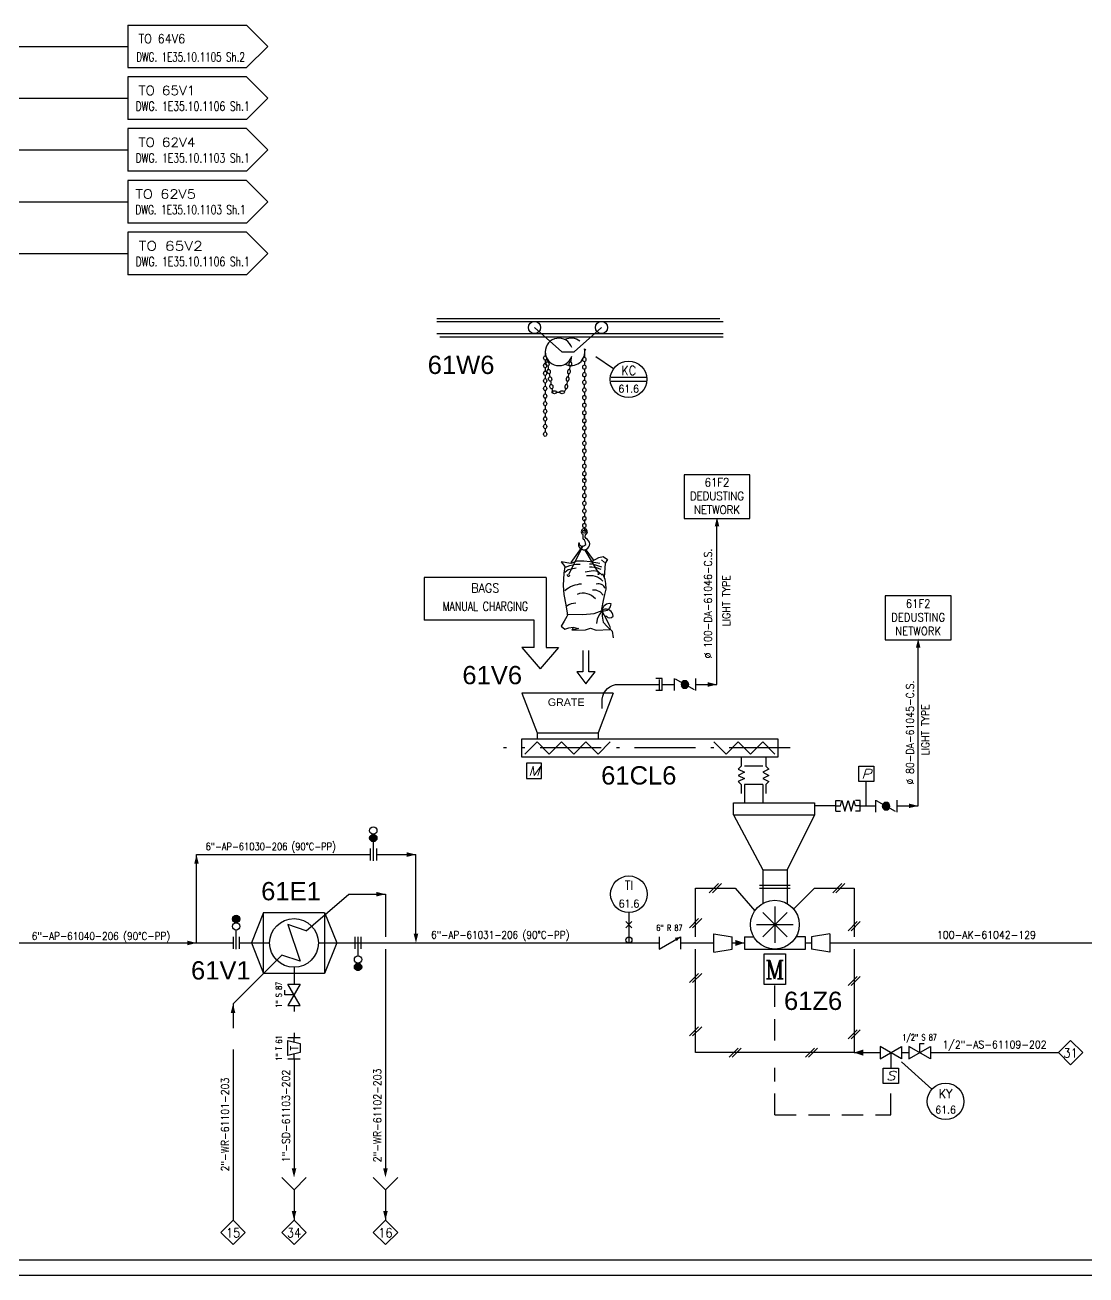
# Model space of a CAD drawing. Header units: millimetres. Extents: x 833 to 974, y 258 to 334.
# Drawn here: x 903.67 to 938.48, y 257.86 to 298.89 of the extents above; entities that cross this region are included whole.
import ezdxf
from ezdxf.enums import TextEntityAlignment as Align

# ---------------------------------------------------------------- set-up
doc = ezdxf.new("R2010")
doc.units = ezdxf.units.MM
doc.linetypes.add('LP1', pattern=[3, 2, -0.5, 0, -0.5])
doc.linetypes.add('TRATT2', pattern=[1.1, 0.7, -0.4])
for name, color, linetype in [('GREEN', 92, 'Continuous'), ('LP1', 7, 'LP1'), ('RED', 1, 'Continuous'), ('S', 7, 'Continuous'), ('TRATT2', 5, 'TRATT2'), ('Y', 92, 'Continuous')]:
    doc.layers.add(name, color=color, linetype=linetype)
doc.styles.add('a25', font='arial.ttf', dxfattribs={"height": 0.25})
doc.styles.add('A6', font='arial.ttf', dxfattribs={"height": 0.6})
doc.styles.add('C6', font='COMPLEX', dxfattribs={"height": 0.6})
doc.styles.add('S', font='ITALIC', dxfattribs={"height": 6})
doc.styles.add('S15', font='SIMPLEX', dxfattribs={"width": 0.9, "height": 0.15})
doc.styles.add('S2', font='SIMPLEX', dxfattribs={"height": 0.2})
doc.styles.add('S25', font='SIMPLEX', dxfattribs={"width": 0.9, "height": 0.25})
doc.styles.add('S25S', font='SIMPLEX.shx', dxfattribs={"width": 0.85, "height": 0.25})
doc.styles.add('S2S', font='SIMPLEX', dxfattribs={"width": 0.7, "height": 0.2})
doc.styles.add('S3', font='SIMPLEX', dxfattribs={"width": 0.9, "height": 0.3})
doc.styles.add('S35S', font='SIMPLEX', dxfattribs={"width": 0.5, "height": 0.35})
doc.styles.add('S3S', font='SIMPLEX', dxfattribs={"width": 0.7, "height": 0.3})
doc.linetypes.add('ZIGZAG', pattern='A,0.0001,-0.2,[131,ltypeshp.shx,S=0.2,R=0,X=-0.2,Y=0],-0.4,[131,ltypeshp.shx,S=0.2,R=180,X=0.2,Y=0],-0.2', length=0.8001)

# ---------------------------------------------------------------- blocks, each defined once
blk = doc.blocks.new('T')
at = {"layer": 'S'}
for p, q in [((0, 0.2), (0, -0.2)), ((0, 0), (0.15, 0)), ((0.2, -0.2), (0.1, 0.2)), ((0.1, 0.2), (0.6, 0.2)), ((0.6, 0.2), (0.5, -0.2)), ((0.55, 0), (0.7, 0)), ((0.7, 0.2), (0.7, -0.2)), ((0.5, -0.2), (0.2, -0.2))]:
    blk.add_line(p, q, dxfattribs=at)
at = {"layer": 'S', "style": 'S25', "width": 0.9}
blk.add_text('T', height=0.25, dxfattribs=at).set_placement((0.348, -0.138), align=Align.CENTER)
at = {"layer": 'S', "style": 'S2', "width": 0.7}
for p in [(0.349, 0.396), (0.349, -0.498)]:
    blk.add_attdef('T', text='', height=0.2, dxfattribs=at).set_placement(p, align=Align.CENTER)
blk = doc.blocks.new('S')
at = {"layer": 'S'}
for p, q in [((0, 0.2), (0, -0.2)), ((0.7, -0.2), (0, 0.2)), ((0, -0.2), (0.7, 0.2)), ((0.35, 0.3), (0.5, 0.3)), ((0.35, 0), (0.35, 0.3)), ((0.7, 0.2), (0.7, -0.2))]:
    blk.add_line(p, q, dxfattribs=at)
at = {"layer": 'S', "style": 'S2', "width": 0.7}
for p in [(0.35, 0.4), (0.35, -0.5)]:
    blk.add_attdef('S', text='', height=0.2, dxfattribs=at).set_placement(p, align=Align.CENTER)
blk = doc.blocks.new('NOMEN', base_point=(35, 22))
for p, q in [((35, 22.8), (34.6, 22.4)), ((35.4, 22.4), (35, 22.8)), ((34.6, 22.4), (35, 22)), ((35, 22), (35.4, 22.4))]:
    blk.add_line(p, q)
at = {"style": 'S3', "width": 0.9}
blk.add_attdef('1', text='', height=0.3, dxfattribs=at).set_placement((35, 22.236), align=Align.CENTER)
blk = doc.blocks.new('LINEA')
at = {"layer": 'S', "style": 'S25', "width": 0.9}
blk.add_attdef('LINE', (0, 0.14), '', height=0.25, dxfattribs=at)
blk = doc.blocks.new('FRECC1', base_point=(50.2, 51.5))
blk.add_solid([(50.2, 51.5), (50.5, 51.575), (50.5, 51.425)])
blk = doc.blocks.new('*X12')
for p, q in [((20.886, 20.525), (21.115, 20.525)), ((20.891, 20.538), (21.11, 20.538)), ((20.898, 20.55), (21.103, 20.55)), ((20.907, 20.562), (21.095, 20.562)), ((20.918, 20.575), (21.083, 20.575)), ((20.934, 20.587), (21.068, 20.587)), ((20.958, 20.6), (21.044, 20.6)), ((20.881, 20.5), (21.12, 20.5)), ((20.881, 20.488), (21.121, 20.488)), ((20.881, 20.475), (21.12, 20.475)), ((20.883, 20.512), (21.118, 20.512)), ((20.883, 20.462), (21.118, 20.462)), ((20.887, 20.45), (21.114, 20.45)), ((20.892, 20.438), (21.109, 20.438)), ((20.898, 20.425), (21.103, 20.425)), ((20.907, 20.413), (21.094, 20.413)), ((20.919, 20.4), (21.082, 20.4)), ((20.935, 20.387), (21.066, 20.387)), ((20.96, 20.375), (21.041, 20.375))]:
    blk.add_line(p, q)
blk = doc.blocks.new('DISC8A', base_point=(20.9, 19.7))
for p, q in [((20.996, 20.124), (20.996, 19.498)), ((20.9, 19.899), (20.9, 19.501)), ((21.1, 19.899), (21.1, 19.501))]:
    blk.add_line(p, q)
for centre in [(21.001, 20.488), (21.001, 20.243)]:
    blk.add_circle(centre, 0.12)
at = {"layer": 'S'}
blk.add_blockref('*X12', (0, 0), dxfattribs=at)
blk = doc.blocks.new('MOTOR', base_point=(11.35, 51))
for p, q in [((11, 52), (11.7, 52)), ((11, 51), (11, 52)), ((11.7, 52), (11.7, 51)), ((11.7, 51), (11, 51))]:
    blk.add_line(p, q)
at = {"style": 'C6'}
blk.add_text('M', height=0.6, dxfattribs=at).set_placement((11.351, 51.18), align=Align.CENTER)
blk = doc.blocks.new('COMPNEU', base_point=(32.45, 18.2))
for p, q in [((32.6, 18.35), (32.3, 18.05)), ((32.7, 18.35), (32.4, 18.05))]:
    blk.add_line(p, q)
blk = doc.blocks.new('R', base_point=(69, 41))
at = {"layer": 'S'}
for p, q in [((69, 41.2), (69, 40.8)), ((69, 40.8), (69.7, 41.2)), ((69.7, 41.2), (69.7, 40.8))]:
    blk.add_line(p, q, dxfattribs=at)
blk.add_solid([(69.7, 41.2), (69.519, 41.167), (69.581, 41.059)], dxfattribs=at)
at = {"layer": 'S', "style": 'S2', "width": 0.7}
for p in [(69.342, 41.396), (69.342, 40.502)]:
    blk.add_attdef('R', text='', height=0.2, dxfattribs=at).set_placement(p, align=Align.CENTER)
blk = doc.blocks.new('FRECCIA', base_point=(40, 19))
blk.add_solid([(40, 19), (40.3, 19.1), (40.3, 18.9)])
blk = doc.blocks.new('RIDSP', base_point=(70, 41))
at = {"layer": 'S'}
for p, q in [((70.6, 41.3), (70, 41.2)), ((70, 41.2), (70, 40.8)), ((70.6, 41.3), (70.6, 40.7)), ((70.6, 40.7), (70, 40.8))]:
    blk.add_line(p, q, dxfattribs=at)
blk = doc.blocks.new('PRESA', base_point=(1.75, 0.1))
for p, q in [((1.5, 0.1), (1.5, 0.6)), ((1.5, 0.6), (2, 0.6)), ((2, 0.6), (2, 0.1)), ((2, 0.1), (1.5, 0.1))]:
    blk.add_line(p, q)
at = {"style": 'S', "width": 1.2}
blk.add_attdef('1', text='', height=0.3, dxfattribs=at).set_placement((1.75, 0.2), align=Align.CENTER)
blk = doc.blocks.new('TAPPO')
at = {"layer": 'GREEN'}
for p, q in [((0, 0.2), (-0.2, 0.2)), ((0, 0.2), (0, -0.2)), ((0, -0.2), (-0.2, -0.2))]:
    blk.add_line(p, q, dxfattribs=at)
blk = doc.blocks.new('*X19')
for p, q in [((12.778, 29.501), (12.903, 29.626)), ((12.782, 29.47), (12.934, 29.622)), ((12.786, 29.544), (12.86, 29.618)), ((12.792, 29.444), (12.96, 29.612)), ((12.806, 29.423), (12.981, 29.598)), ((12.823, 29.405), (12.999, 29.581)), ((12.844, 29.391), (13.013, 29.56)), ((12.87, 29.38), (13.023, 29.534)), ((12.9, 29.376), (13.028, 29.504)), ((12.942, 29.382), (13.022, 29.462))]:
    blk.add_line(p, q)
blk = doc.blocks.new('B')
at = {"layer": 'S'}
for p, q in [((0, 0.2), (0, -0.2)), ((0.041, -0.178), (0.665, 0.18)), ((0.7, 0.2), (0.7, -0.2))]:
    blk.add_line(p, q, dxfattribs=at)
blk.add_circle((0.353, 0.001), 0.125, dxfattribs=at)
blk.add_blockref('*X19', (-12.55, -29.5), dxfattribs=at)
at = {"layer": 'S', "style": 'S2S', "width": 0.7}
for p in [(0.35, 0.3), (0.35, -0.5)]:
    blk.add_attdef('B', text='', height=0.2, dxfattribs=at).set_placement(p, align=Align.CENTER)
blk = doc.blocks.new('A', base_point=(24.4, 27.2))
at = {"layer": 'GREEN'}
for p, q in [((24, 28.1), (24, 27.8)), ((24.8, 28.1), (24.8, 27.8)), ((24, 27.8), (23.9, 27.7)), ((23.9, 27.7), (24.1, 27.6)), ((24.1, 27.6), (23.9, 27.5)), ((23.9, 27.5), (24.1, 27.4)), ((24.1, 27.8), (24.7, 27.8)), ((24.9, 27.7), (24.7, 27.6)), ((24.7, 27.6), (24.9, 27.5)), ((24.9, 27.5), (24.7, 27.4)), ((24.8, 27.8), (24.9, 27.7)), ((24.1, 27.4), (23.9, 27.3)), ((23.9, 27.3), (24, 27.2)), ((24, 27.2), (24, 26.9)), ((24.1, 27.2), (24.1, 26.6)), ((24.1, 27.2), (24.7, 27.2)), ((24.7, 27.4), (24.9, 27.3)), ((24.7, 27.2), (24.7, 26.6)), ((24.9, 27.3), (24.8, 27.2)), ((24.8, 27.2), (24.8, 26.9))]:
    blk.add_line(p, q, dxfattribs=at)
blk = doc.blocks.new('K', base_point=(1.6, 2.4))
for p, q in [((1.6, 2.6), (1.6, 2.2)), ((1.6, 2.2), (2.3, 2.6)), ((2.3, 2.2), (1.6, 2.6)), ((2.3, 2.6), (2.3, 2.2))]:
    blk.add_line(p, q)
blk = doc.blocks.new('FLESS', base_point=(69, 41))
at = {"layer": 'S'}
for p, q in [((69, 40.825), (69, 41.175)), ((69, 41.175), (69.15, 41.175)), ((69.15, 41), (69.2, 41.175)), ((69.2, 41.175), (69.3, 40.825)), ((69.3, 40.825), (69.4, 41.175)), ((69.4, 41.175), (69.5, 40.825)), ((69.5, 40.825), (69.6, 41.175)), ((69.65, 41), (69.6, 41.175)), ((69.8, 41.175), (69.65, 41.175)), ((69.8, 40.825), (69.8, 41.175)), ((69, 41), (69.15, 41)), ((69, 40.825), (69.15, 40.825)), ((69.8, 41), (69.65, 41)), ((69.8, 40.825), (69.65, 40.825))]:
    blk.add_line(p, q, dxfattribs=at)
blk = doc.blocks.new('CAT', base_point=(35.1, 48.85))
at = {"layer": 'GREEN'}
blk.add_circle((35.1, 48.85), 0.05, dxfattribs=at)
blk = doc.blocks.new('CATENA', base_point=(33.75, 43.3))
at = {"layer": 'GREEN'}
for p, q in [((33.75, 43.35), (33.75, 43.2)), ((33.75, 43.1), (33.75, 42.95)), ((33.75, 42.85), (33.75, 42.7)), ((33.749, 42.35), (33.749, 42.2)), ((33.75, 42.6), (33.75, 42.45)), ((33.75, 42.1), (33.75, 41.95)), ((33.75, 41.85), (33.75, 41.7)), ((33.75, 41.6), (33.75, 41.45)), ((33.75, 41.35), (33.75, 41.2))]:
    blk.add_line(p, q, dxfattribs=at)
at = {"yscale": 1.5}
for p in [(33.75, 43.15), (33.75, 42.9), (33.75, 42.65), (33.75, 42.4), (33.75, 42.15), (33.75, 41.9), (33.75, 41.65), (33.75, 41.4)]:
    blk.add_blockref('CAT', p, dxfattribs=at)
blk = doc.blocks.new('QUA-LOC')
for p, q in [((-0.566, 0.076), (0.578, 0.076)), ((-0.566, -0.056), (0.578, -0.056))]:
    blk.add_line(p, q)
blk.add_circle((0, 0), 0.6)
at = {"width": 0.9}
for tag, height, style, p in [('SIGLA', 0.3, 'S3', (0.005, 0.139)), ('NUMERO', 0.25, 'S25', (0.005, -0.436))]:
    blk.add_attdef(tag, text='', height=height, dxfattribs=dict(at, style=style)).set_placement(p, align=Align.CENTER)
blk = doc.blocks.new('STRUM', base_point=(33, 38))
blk.add_circle((33, 38), 0.6)
at = {"width": 0.9}
for tag, height, style, p in [('2', 0.3, 'S3', (33, 38.1)), ('1', 0.25, 'S25', (33, 37.6))]:
    blk.add_attdef(tag, text='', height=height, dxfattribs=dict(at, style=style)).set_placement(p, align=Align.CENTER)
blk = doc.blocks.new('STRUM0')
blk.add_circle((0, 0), 0.6)
at = {"style": 'S3', "width": 0.9}
blk.add_attdef('2', text='', height=0.3, dxfattribs=at).set_placement((0.005, 0.139), align=Align.CENTER)
at = {"layer": 'S', "style": 'S25', "width": 0.9}
blk.add_attdef('1', text='', height=0.25, dxfattribs=at).set_placement((0.005, -0.436), align=Align.CENTER)
blk = doc.blocks.new('X')
for p, q in [((0.1, -0.1), (-0.1, 0.1)), ((0.1, 0.1), (-0.1, -0.1))]:
    blk.add_line(p, q)
blk = doc.blocks.new('LOSAND')
for p, q in [((-4.6, 0.7), (-0.7, 0.7)), ((-4.6, 0.7), (-4.6, -0.7)), ((-0.7, 0.7), (0, 0)), ((0, 0), (-0.7, -0.7)), ((-4.6, -0.7), (-0.7, -0.7))]:
    blk.add_line(p, q)
at = {"layer": 'S'}
for tag, p, height, style, width in [('3', (-4.5, 0.1), 0.35, 'S35S', 0.5), ('1', (-4.5, 0.1), 0.3, 'S3', 0.9), ('4', (-4.5, -0.5), 0.35, 'S35S', 0.5), ('2', (-4.5, -0.5), 0.3, 'S3', 0.9)]:
    blk.add_attdef(tag, p, '', height=height, dxfattribs=dict(at, style=style, width=width))
blk = doc.blocks.new('LOSAND-FIT')
for p, q in [((-0.7, 0.7), (-4.6, 0.7)), ((-4.6, 0.7), (-4.6, -0.7)), ((-0.7, 0.7), (0, 0)), ((0, 0), (-0.7, -0.7)), ((-0.7, -0.7), (-4.6, -0.7))]:
    blk.add_line(p, q)
at = {"style": 'S3'}
for tag, width, p, p2 in [('1', 54.6, (-4.45, 0.1), (-0.55, 0.1)), ('2', 19.5, (-4.45, -0.414), (-0.55, -0.414))]:
    blk.add_attdef(tag, text='', height=0.3, dxfattribs=dict(at, width=width)).set_placement(p, p2, align=Align.FIT)

msp = doc.modelspace()

# ---------------------------------------------------------------- linework, layer by layer
for p, q in [((920.777, 287.956), (920.803, 287.808)), ((920.82, 287.709), (920.846, 287.562)), ((921.551, 287.709), (921.525, 287.562)), ((921.594, 287.956), (921.568, 287.808)), ((920.864, 287.463), (920.89, 287.315)), ((920.907, 287.217), (920.933, 287.069)), ((921.464, 287.217), (921.438, 287.069)), ((921.508, 287.463), (921.482, 287.315)), ((920.95, 286.971), (920.976, 286.823)), ((921.09, 286.833), (921.24, 286.833)), ((921.422, 286.971), (921.356, 286.836)), ((920.736, 286.157), (920.736, 286.007)), ((922.02, 286.108), (922.02, 285.958)), ((920.736, 285.907), (920.736, 285.757)), ((920.736, 285.657), (920.736, 285.507)), ((922.021, 285.856), (922.021, 285.706)), ((922.021, 285.606), (922.021, 285.456)), ((922.021, 285.356), (922.021, 285.206)), ((922.02, 284.857), (922.02, 284.707)), ((922.021, 285.106), (922.021, 284.956)), ((922.021, 284.606), (922.021, 284.456)), ((922.021, 284.356), (922.021, 284.206)), ((922.021, 284.106), (922.021, 283.956)), ((922.021, 283.885), (922.021, 283.735)), ((922.021, 283.635), (922.021, 283.485)), ((922.02, 283.135), (922.02, 282.985)), ((922.021, 283.385), (922.021, 283.235)), ((922.021, 282.885), (922.021, 282.735)), ((922.021, 282.656), (922.021, 282.506)), ((922.021, 282.406), (922.021, 282.256)), ((926.372, 277.238), (926.372, 282.626)), ((920.771, 280.756), (916.771, 280.756)), ((916.771, 280.756), (916.771, 279.356)), ((920.771, 280.756), (920.771, 278.456)), ((920.371, 279.356), (916.771, 279.356)), ((920.371, 278.456), (920.371, 279.356)), ((932.971, 273.256), (932.971, 278.644)), ((919.971, 278.456), (920.571, 277.756)), ((920.371, 278.456), (919.971, 278.456)), ((921.171, 278.456), (920.571, 277.756)), ((920.771, 278.456), (921.171, 278.456)), ((921.971, 278.356), (921.971, 277.656)), ((922.171, 277.656), (922.171, 278.356)), ((921.971, 277.656), (921.771, 277.656)), ((921.771, 277.656), (922.071, 277.256)), ((922.071, 277.256), (922.371, 277.656)), ((922.371, 277.656), (922.171, 277.656)), ((924.477, 277.408), (924.477, 277.068)), ((924.069, 277.238), (924.471, 277.238)), ((924.571, 277.238), (924.972, 277.238)), ((925.672, 277.238), (926.372, 277.238)), ((920.071, 274.956), (920.471, 275.356)), ((920.471, 275.356), (920.871, 274.956)), ((920.871, 274.956), (921.271, 275.356)), ((921.271, 275.356), (921.671, 274.956)), ((921.671, 274.956), (922.071, 275.356)), ((922.071, 275.356), (922.471, 274.956)), ((922.471, 274.956), (922.871, 275.356)), ((926.271, 275.356), (926.671, 274.956)), ((926.671, 274.956), (927.071, 275.356)), ((927.071, 275.356), (927.471, 274.956)), ((927.471, 274.956), (927.871, 275.356)), ((928.271, 274.956), (927.871, 275.356)), ((931.271, 273.256), (931.271, 274.056)), ((930.271, 273.256), (929.571, 273.256)), ((931.071, 273.256), (931.571, 273.256)), ((932.271, 273.256), (932.971, 273.256)), ((915.094, 272.08), (915.094, 271.454)), ((909.298, 271.656), (914.998, 271.656)), ((909.298, 268.756), (909.298, 271.656)), ((914.998, 271.855), (914.998, 271.458)), ((915.198, 271.855), (915.198, 271.458)), ((915.198, 271.656), (916.498, 271.656)), ((916.498, 268.956), (916.498, 271.656)), ((925.671, 270.556), (926.971, 270.556)), ((925.671, 268.956), (925.671, 270.556)), ((926.971, 270.556), (927.616, 269.813)), ((928.871, 269.856), (929.571, 270.556)), ((929.571, 270.556), (930.871, 270.556)), ((930.871, 270.556), (930.871, 268.956)), ((912.898, 269.156), (914.298, 270.356)), ((914.298, 270.356), (915.498, 270.356)), ((915.498, 270.356), (915.498, 268.956)), ((923.482, 269.756), (923.482, 268.756)), ((927.871, 269.756), (928.671, 268.956)), ((928.671, 269.756), (927.871, 268.956)), ((928.271, 269.956), (928.271, 268.756)), ((912.298, 269.356), (912.698, 268.156)), ((912.898, 269.156), (912.298, 269.356)), ((927.671, 269.356), (928.871, 269.356)), ((895.294, 268.756), (910.498, 268.756)), ((910.698, 268.756), (911.698, 268.756)), ((913.298, 268.756), (914.498, 268.756)), ((913.998, 268.756), (924.471, 268.756)), ((925.171, 268.756), (926.271, 268.756)), ((926.871, 268.756), (927.271, 268.756)), ((912.098, 268.356), (910.498, 266.756)), ((912.698, 268.156), (912.098, 268.356)), ((915.498, 268.556), (915.498, 261.256)), ((925.671, 265.156), (925.671, 268.556)), ((930.871, 268.556), (930.871, 265.156)), ((912.498, 267.956), (912.498, 267.406)), ((910.498, 266.756), (910.498, 265.956)), ((912.498, 266.706), (912.498, 266.506)), ((912.498, 265.806), (912.498, 265.656)), ((910.498, 265.256), (910.498, 259.656)), ((930.871, 265.156), (925.671, 265.156)), ((930.871, 265.156), (931.721, 265.156)), ((932.071, 265.156), (932.071, 264.647)), ((932.421, 265.156), (932.671, 265.156)), ((933.371, 265.156), (937.571, 265.156)), ((912.498, 264.956), (912.498, 261.256)), ((932.421, 264.856), (933.419, 263.959)), ((912.098, 261.056), (912.498, 260.656)), ((912.498, 260.656), (912.898, 261.056)), ((915.098, 261.056), (915.498, 260.656)), ((915.498, 260.656), (915.898, 261.056)), ((912.498, 260.656), (912.498, 259.656)), ((915.498, 260.656), (915.498, 259.656)), ((833.098, 257.856), (973.889, 257.856))]:
    msp.add_line(p, q)
at = {"linetype": 'ZIGZAG', "ltscale": 0.9}
msp.add_lwpolyline([(922.606, 276.456), (922.606, 276.656, -0.396945), (923.046, 277.234)], format="xyb", dxfattribs=at)
msp.add_lwpolyline([(923.046, 277.234), (924.069, 277.238)], dxfattribs=at)
at = {"const_width": 0.12}
msp.add_lwpolyline([(915.039, 272.199, 1), (915.159, 272.199, 1)], format="xyb", close=True, dxfattribs=at)
for centre, radius in [((922.021, 282.256), 0.05), ((915.099, 272.444), 0.12), ((915.099, 272.199), 0.12), ((912.498, 268.756), 0.8), ((923.482, 268.856), 0.1)]:
    msp.add_circle(centre, radius)
for centre, radius, start, end in [((922.021, 282.256), 0.1, 297.8456, 238.2405), ((922.008, 281.839), 0.179, 158.7706, 297.2228), ((921.963, 281.899), 0.121, 177.7388, 330.3222), ((921.953, 282.147), 0.0286, 316.9352, 58.1774), ((922.21, 282.089), 0.24, 170.8101, 200.6111), ((921.865, 281.841), 0.204, 359.4575, 53.5729), ((922.122, 282.097), 0.0838, 153.6783, 237.9601), ((922.072, 282.142), 0.0263, 101.5454, 196.5363), ((922.005, 281.85), 0.191, 296.6824, 67.3744), ((921.5, 280.835), 0.0438, 155.8733, 357.6457), ((922.487, 280.889), 0.0354, 206.2885, 6.4905)]:
    msp.add_arc(centre, radius, start, end)
at = {"layer": 'GREEN'}
for p, q in [((917.183, 289.256), (926.471, 289.256)), ((917.183, 289.156), (926.571, 289.156)), ((917.183, 288.756), (926.571, 288.756)), ((917.283, 288.656), (926.571, 288.656)), ((922.971, 276.956), (919.971, 276.956)), ((919.971, 276.956), (920.471, 275.656)), ((922.971, 276.956), (922.471, 275.656)), ((919.971, 275.456), (928.371, 275.456)), ((919.971, 274.856), (919.971, 275.456)), ((920.471, 275.656), (922.471, 275.656)), ((920.471, 275.656), (920.471, 275.456)), ((922.471, 275.656), (922.471, 275.456)), ((928.371, 275.456), (928.371, 274.856)), ((928.371, 274.856), (919.971, 274.856)), ((926.917, 273.356), (929.571, 273.356)), ((926.917, 272.956), (926.917, 273.356)), ((929.571, 273.356), (929.571, 272.956)), ((926.917, 272.956), (929.571, 272.956)), ((926.917, 272.956), (927.871, 271.156)), ((929.571, 272.956), (928.671, 271.156)), ((927.871, 271.156), (928.671, 271.156)), ((927.871, 271.156), (927.871, 270.064)), ((928.671, 271.156), (928.671, 270.064)), ((927.771, 270.656), (928.771, 270.656)), ((927.771, 270.556), (928.771, 270.556)), ((911.498, 269.756), (911.098, 268.756)), ((911.498, 269.756), (913.498, 269.756)), ((911.498, 267.756), (911.498, 269.74)), ((913.498, 269.756), (913.898, 268.756)), ((913.498, 269.74), (913.498, 267.756)), ((911.098, 268.756), (911.498, 267.756)), ((913.898, 268.756), (913.498, 267.756)), ((927.271, 268.956), (927.578, 268.956)), ((927.271, 268.956), (927.271, 268.556)), ((929.271, 268.956), (928.955, 268.956)), ((929.271, 268.556), (929.271, 268.956)), ((927.271, 268.556), (929.271, 268.556)), ((913.498, 267.756), (911.498, 267.756))]:
    msp.add_line(p, q, dxfattribs=at)
for centre, radius in [((920.386, 288.956), 0.2), ((922.586, 288.956), 0.2), ((928.271, 269.356), 0.8)]:
    msp.add_circle(centre, radius, dxfattribs=at)
for centre, start, end in [((921.186, 288.156), 18.0255, 341.2185), ((921.586, 288.156), 50.4813, 116.3878), ((921.586, 288.156), 243.6122, 12.7669)]:
    msp.add_arc(centre, 0.45, start, end, dxfattribs=at)
at = {"layer": 'LP1'}
msp.add_line((928.771, 275.156), (919.371, 275.156), dxfattribs=at)
at = {"layer": 'RED'}
for p, q in [((873.971, 298.186), (907.043, 298.186)), ((877.171, 296.486), (907.043, 296.486)), ((880.271, 294.786), (907.043, 294.786)), ((882.571, 293.086), (907.043, 293.086)), ((884.871, 291.386), (907.043, 291.386)), ((920.386, 288.956), (921.286, 288.156)), ((922.586, 288.956), (921.686, 288.156)), ((921.286, 288.156), (921.686, 288.156)), ((921.972, 281.793), (921.499, 280.834)), ((921.963, 281.782), (921.574, 281.247)), ((922.042, 281.648), (922.489, 280.896)), ((922.073, 281.659), (922.314, 281.329)), ((921.451, 279.544), (921.974, 279.533)), ((921.974, 279.533), (922.34, 279.567)), ((922.34, 279.567), (922.606, 279.667)), ((922.511, 279.522), (922.445, 279.388)), ((922.611, 279.656), (922.511, 279.522)), ((922.62, 279.656), (922.601, 279.477)), ((922.601, 279.477), (922.635, 279.287)), ((922.445, 279.388), (922.416, 279.242)), ((922.635, 279.287), (922.773, 279.142)), ((922.773, 279.142), (922.934, 278.985)), ((922.934, 278.985), (922.963, 278.772)), ((929.271, 268.756), (929.471, 268.756)), ((930.071, 268.756), (939.683, 268.756)), ((833.598, 258.356), (973.389, 258.356))]:
    msp.add_line(p, q, dxfattribs=at)
for centre, radius, start, end in [((922.847, 279.661), 0.236, 76.7186, 178.5786), ((922.656, 279.898), 0.244, 261.5099, 358.3816), ((922.772, 279.634), 0.159, 168.0188, 260.0199), ((922.734, 279.477), 0.233, 0.0312, 114.0895), ((922.856, 279.594), 0.162, 226.3323, 313.6677)]:
    msp.add_arc(centre, radius, start, end, dxfattribs=at)
at = {"layer": 'S'}
for p, q in [((927.452, 284.126), (925.292, 284.126)), ((925.292, 284.126), (925.292, 282.686)), ((927.452, 282.686), (927.452, 284.126)), ((925.292, 282.686), (927.452, 282.686)), ((934.051, 280.144), (931.891, 280.144)), ((931.891, 280.144), (931.891, 278.704)), ((934.051, 278.704), (934.051, 280.144)), ((931.891, 278.704), (934.051, 278.704))]:
    msp.add_line(p, q, dxfattribs=at)
at = {"layer": 'TRATT2'}
for p, q in [((922.975, 287.595), (922.022, 288.247)), ((928.271, 265.556), (928.271, 267.356)), ((928.271, 263.11), (928.271, 264.656)), ((932.071, 263.11), (932.071, 264.156)), ((928.271, 263.11), (932.071, 263.11))]:
    msp.add_line(p, q, dxfattribs=at)
at = {"layer": 'Y'}
for p, q in [((921.579, 281.213), (921.26, 281.261)), ((921.26, 281.261), (921.383, 281.116)), ((921.383, 281.116), (921.352, 280.898)), ((921.404, 281.092), (921.548, 281.14)), ((921.548, 281.14), (921.744, 281.189)), ((921.775, 281.286), (921.579, 281.213)), ((921.641, 281.043), (921.754, 281.067)), ((921.744, 281.189), (921.888, 281.189)), ((922.002, 281.286), (921.775, 281.286)), ((922.208, 281.261), (922.002, 281.286)), ((922.29, 281.189), (922.187, 281.189)), ((922.269, 281.092), (922.187, 281.092)), ((922.393, 281.237), (922.208, 281.261)), ((922.424, 281.067), (922.269, 281.092)), ((922.279, 281.287), (922.497, 281.405)), ((922.434, 281.14), (922.29, 281.189)), ((922.527, 281.213), (922.393, 281.237)), ((922.568, 281.019), (922.424, 281.067)), ((922.599, 281.092), (922.434, 281.14)), ((922.497, 281.405), (922.639, 281.444)), ((922.681, 281.247), (922.581, 281.326)), ((922.639, 281.444), (922.782, 281.346)), ((922.706, 281.227), (922.676, 280.75)), ((922.782, 281.346), (922.706, 281.227)), ((921.352, 280.898), (921.322, 280.486)), ((921.383, 280.922), (921.486, 281.019)), ((921.486, 281.019), (921.641, 281.043)), ((922.177, 280.946), (922.043, 280.922)), ((922.311, 280.971), (922.177, 280.946)), ((922.476, 280.946), (922.311, 280.971)), ((922.609, 280.825), (922.476, 280.946)), ((922.702, 280.68), (922.63, 280.874)), ((922.723, 280.558), (922.702, 280.68)), ((921.322, 280.486), (921.352, 280.195)), ((922.414, 280.34), (922.29, 280.34)), ((922.548, 280.267), (922.414, 280.34)), ((922.64, 280.171), (922.548, 280.267)), ((922.692, 280.195), (922.733, 280.364)), ((922.733, 280.364), (922.723, 280.558)), ((921.352, 280.195), (921.414, 279.855)), ((921.414, 279.855), (921.461, 279.578)), ((922.599, 279.71), (922.651, 280.001)), ((922.651, 280.001), (922.692, 280.195)), ((921.451, 279.466), (921.356, 279.321)), ((921.47, 279.511), (921.451, 279.466)), ((921.461, 279.578), (921.47, 279.511)), ((922.63, 279.6), (922.599, 279.71)), ((922.734, 279.41), (922.63, 279.6)), ((921.356, 279.321), (921.256, 279.153)), ((921.256, 279.153), (921.384, 279.052)), ((921.384, 279.052), (921.513, 279.097)), ((921.513, 279.097), (921.66, 279.119)), ((921.627, 279.019), (921.655, 279.097)), ((921.831, 279.074), (921.627, 279.019)), ((921.636, 279.019), (922.064, 279.03)), ((921.66, 279.119), (921.831, 279.074)), ((922.064, 279.03), (922.226, 279.086)), ((922.226, 279.086), (922.406, 279.019)), ((922.406, 279.019), (922.853, 279.041)), ((922.839, 279.198), (922.734, 279.41)), ((922.877, 279.108), (922.839, 279.198)), ((922.853, 279.041), (922.877, 279.108))]:
    msp.add_line(p, q, dxfattribs=at)
for centre, radius, start, end in [((922.204, 280.216), 0.595, 44.2207, 100.629), ((921.96, 279.669), 0.865, 91.9185, 131.6405), ((922.478, 280.302), 0.241, 21.0546, 105.4307), ((921.712, 279.496), 0.409, 85.3951, 130.5659), ((921.987, 279.719), 0.516, 39.7608, 112.8788)]:
    msp.add_arc(centre, radius, start, end, dxfattribs=at)

# ---------------------------------------------------------------- block references
ref = msp.add_blockref('LOSAND', (911.643, 298.186))
ref.add_attrib('1', 'TO 64V6 ', (907.398, 298.286), dxfattribs={"layer": 'S', "height": 0.3, "style": 'S3', "width": 0.9})
ref.add_attrib('2', 'DWG. 1E35.10.1105 Sh.2', (907.323, 297.686), dxfattribs={"layer": 'S', "height": 0.3, "style": 'S3S', "width": 0.7})
ref = msp.add_blockref('LOSAND-FIT', (911.643, 296.486))
ref.add_attrib('1', 'TO 65V1         ', dxfattribs={"height": 0.3, "style": 'S3', "width": 0.892157}).set_placement((907.398, 296.586), (911.298, 296.586), align=Align.FIT)
ref.add_attrib('2', 'DWG. 1E35.10.1106 Sh.1 ', dxfattribs={"height": 0.3, "style": 'S3', "width": 0.680798}).set_placement((907.298, 296.072), (911.198, 296.072), align=Align.FIT)
ref = msp.add_blockref('LOSAND-FIT', (911.643, 294.786))
ref.add_attrib('1', 'TO 62V4         ', dxfattribs={"height": 0.3, "style": 'S3', "width": 0.880645}).set_placement((907.398, 294.886), (911.298, 294.886), align=Align.FIT)
ref.add_attrib('2', 'DWG. 1E35.10.1103 Sh.1 ', dxfattribs={"height": 0.3, "style": 'S3', "width": 0.680798}).set_placement((907.298, 294.372), (911.198, 294.372), align=Align.FIT)
ref = msp.add_blockref('LOSAND-FIT', (911.643, 293.086))
ref.add_attrib('1', 'TO 62V5        ', dxfattribs={"height": 0.3, "style": 'S3', "width": 0.938144}).set_placement((907.298, 293.186), (911.198, 293.186), align=Align.FIT)
ref.add_attrib('2', 'DWG. 1E35.10.1103 Sh.1  ', dxfattribs={"height": 0.3, "style": 'S3', "width": 0.65}).set_placement((907.298, 292.672), (911.198, 292.672), align=Align.FIT)
ref = msp.add_blockref('LOSAND-FIT', (911.643, 291.386))
ref.add_attrib('1', 'TO 65V2       ', dxfattribs={"height": 0.3, "style": 'S3', "width": 1.003676}).set_placement((907.398, 291.486), (911.298, 291.486), align=Align.FIT)
ref.add_attrib('2', 'DWG. 1E35.10.1106 Sh.1 ', dxfattribs={"height": 0.3, "style": 'S3', "width": 0.680798}).set_placement((907.298, 290.972), (911.198, 290.972), align=Align.FIT)
for name, p in [('CATENA', (920.736, 288.106)), ('CATENA', (922.021, 288.056)), ('FLESS', (930.271, 273.256)), ('COMPNEU', (926.271, 270.556)), ('COMPNEU', (930.321, 270.556)), ('DISC8A', (910.498, 268.756)), ('X', (923.482, 269.356)), ('COMPNEU', (925.621, 269.406)), ('COMPNEU', (930.821, 269.306)), ('RIDSP', (929.471, 268.756)), ('MOTOR', (928.27, 267.394)), ('COMPNEU', (925.621, 267.606)), ('COMPNEU', (930.821, 267.506)), ('COMPNEU', (925.621, 265.856)), ('COMPNEU', (930.821, 265.756)), ('COMPNEU', (926.921, 265.156)), ('COMPNEU', (929.421, 265.156)), ('FRECCIA', (930.871, 265.156)), ('K', (931.721, 265.156))]:
    msp.add_blockref(name, p)
at = {"yscale": 1.5}
for p, rotation in [((920.812, 287.759), 9.999999999998607), ((920.855, 287.512), 9.999999999998607), ((920.899, 287.266), 9.999999999998607), ((920.942, 287.02), 9.999999999998607), ((921.04, 286.833), 90), ((921.29, 286.833), 90)]:
    msp.add_blockref('CAT', p, dxfattribs=dict(at, rotation=rotation))
at = {"xscale": -1, "yscale": 1.5, "rotation": 350.0000000000014}
for p in [(921.56, 287.759), (921.473, 287.266), (921.516, 287.512), (921.429, 287.02)]:
    msp.add_blockref('CAT', p, dxfattribs=at)
for name, p, values in [('QUA-LOC', (923.471, 287.256), {'SIGLA': 'KC', 'NUMERO': '61.6'}), ('PRESA', (931.271, 274.056), {'1': 'P'}), ('STRUM0', (923.482, 270.356), {'2': 'TI', '1': '61.6'}), ('LINEA', (933.587, 268.756), {'LINE': '100-AK-61042-129'}), ('LINEA', (933.771, 265.156), {'LINE': '1/2"-AS-61109-202'}), ('NOMEN', (937.971, 264.756), {'1': '31'}), ('PRESA', (932.073, 264.147), {'1': 'S'}), ('STRUM', (933.871, 263.556), {'2': 'KY', '1': '61.6'}), ('NOMEN', (910.498, 258.856), {'1': '15'}), ('NOMEN', (912.498, 258.856), {'1': '34'}), ('NOMEN', (915.498, 258.856), {'1': '16'})]:
    msp.add_blockref(name, p).add_auto_attribs(values)
at = {"yscale": 1.5}
for p in [(920.736, 285.957), (920.736, 285.707), (922.02, 285.894), (922.021, 285.656), (920.736, 285.457), (922.021, 285.406), (922.021, 285.156), (922.021, 284.906), (922.021, 284.656), (922.021, 284.406), (922.021, 284.156), (922.021, 283.935), (922.021, 283.685), (922.021, 283.435), (922.021, 283.185), (922.021, 282.935), (922.021, 282.685), (922.021, 282.456)]:
    msp.add_blockref('CAT', p, dxfattribs=at)
at = {"xscale": -1, "rotation": 90}
for p in [(926.372, 282.726), (932.971, 278.744)]:
    msp.add_blockref('FRECC1', p, dxfattribs=at)
ref = msp.add_blockref('LINEA', (926.341, 281.994), dxfattribs=dict(xscale=-1, rotation=90))
ref.add_attrib('LINE', '%%C 100-DA-61046-C.S.', (926.201, 278.094), dxfattribs={"layer": 'S', "height": 0.25, "rotation": 90, "style": 'S25', "width": 0.9})
ref = msp.add_blockref('LINEA', (926.941, 280.894), dxfattribs=dict(xscale=-1, rotation=90))
ref.add_attrib('LINE', ' LIGHT TYPE', (926.801, 278.997), dxfattribs={"layer": 'S', "height": 0.25, "rotation": 90, "style": 'S25', "width": 0.9})
at = {"xscale": -1}
for name, p in [('B', (925.672, 277.238)), ('FRECC1', (926.372, 277.238)), ('A', (927.571, 273.956)), ('B', (932.271, 273.244)), ('FRECC1', (932.971, 273.256))]:
    msp.add_blockref(name, p, dxfattribs=at)
at = {"rotation": 90}
for p, values in [((932.971, 273.956), {'LINE': '%%C 80-DA-61045-C.S.'}), ((933.471, 274.756), {'LINE': ' LIGHT TYPE'}), ((910.498, 261.256), {'LINE': '2"-WR-61101-203'}), ((912.498, 261.556), {'LINE': '1"-SD-61103-202'}), ((915.498, 261.556), {'LINE': '2"-WR-61102-203'})]:
    msp.add_blockref('LINEA', p, dxfattribs=at).add_auto_attribs(values)
ref = msp.add_blockref('LINEA', (909.598, 271.656))
ref.add_attrib('LINE', '6"-AP-61030-206 (90°C-PP)', (909.598, 271.796), dxfattribs={"layer": 'S', "height": 0.25, "style": 'S25', "width": 0.8})
for name, p, rotation in [('FRECC1', (909.298, 271.656), 270), ('FRECC1', (916.498, 271.656), 180), ('FRECC1', (915.498, 270.356), 180), ('FRECC1', (909.298, 268.756), 180), ('DISC8A', (914.698, 268.756), 180), ('FRECC1', (916.498, 268.756), 90), ('RIDSP', (926.871, 268.756), 180), ('FRECCIA', (927.271, 268.756), 180), ('FRECC1', (910.498, 266.756), 270), ('FRECC1', (912.498, 261.056), 90), ('FRECC1', (915.498, 261.056), 90), ('FRECC1', (912.498, 259.656), 90), ('FRECC1', (915.498, 259.656), 90)]:
    msp.add_blockref(name, p, dxfattribs=dict(rotation=rotation))
ref = msp.add_blockref('LINEA', (916.998, 268.756))
ref.add_attrib('LINE', '6"-AP-61031-206 (90°C-PP) ', (916.998, 268.896), dxfattribs={"layer": 'S', "height": 0.25, "style": 'S25S', "width": 0.85})
ref = msp.add_blockref('R', (924.471, 268.756))
ref.add_attrib('R', '6" R 87', dxfattribs={"layer": 'S', "height": 0.2, "style": 'S2', "width": 0.7}).set_placement((924.812, 269.152), align=Align.CENTER)
ref = msp.add_blockref('LINEA', (900.742, 269.747))
ref.add_attrib('LINE', '6"-AP-61040-206 (90°C-PP)', (903.898, 268.856), dxfattribs={"layer": 'S', "height": 0.25, "style": 'S25', "width": 0.85})
ref = msp.add_blockref('S', (912.498, 266.706), dxfattribs=dict(rotation=90))
ref.add_attrib('S', '1" S 87', dxfattribs={"layer": 'S', "height": 0.2, "rotation": 90, "style": 'S2', "width": 0.7}).set_placement((912.098, 267.056), align=Align.CENTER)
ref = msp.add_blockref('T', (912.498, 264.956), dxfattribs=dict(rotation=90))
ref.add_attrib('T', '1" T 61', dxfattribs={"layer": 'S', "height": 0.2, "rotation": 90, "style": 'S2', "width": 0.7}).set_placement((912.103, 265.306), align=Align.CENTER)
ref = msp.add_blockref('S', (932.671, 265.156))
ref.add_attrib('S', '1/2" S 87', dxfattribs={"layer": 'S', "height": 0.2, "style": 'S2', "width": 0.7}).set_placement((933.021, 265.556), align=Align.CENTER)
at = {"layer": 'GREEN', "xscale": -1, "rotation": 180}
msp.add_blockref('TAPPO', (924.571, 277.238), dxfattribs=at)
at = {"layer": 'GREEN'}
ref = msp.add_blockref('PRESA', (920.371, 274.156), dxfattribs=dict(at, xscale=-1))
ref.add_attrib('1', 'M', dxfattribs={"layer": '0', "height": 0.3, "style": 'S', "width": 1.2}).set_placement((920.371, 274.256), align=Align.CENTER)

# ---------------------------------------------------------------- texts
for s, style, width, p in [('BAGS', 'S3', 0.9, (918.771, 280.256)), ('MANUAL CHARGING', 'S3S', 0.75, (918.771, 279.656))]:
    msp.add_text(s, height=0.3, dxfattribs=dict(style=style, width=width)).set_placement(p, align=Align.CENTER)
at = {"style": 'a25'}
msp.add_text('GRATE', height=0.25, dxfattribs=at).set_placement((921.425, 276.533), align=Align.CENTER)
at = {"layer": 'S', "style": 'S15', "width": 0.9}
for s, p in [('61F2', (926.372, 283.74)), ('DEDUSTING', (926.372, 283.29)), ('NETWORK', (926.372, 282.84)), ('61F2', (932.971, 279.758)), ('DEDUSTING', (932.971, 279.308)), ('NETWORK', (932.971, 278.858))]:
    msp.add_text(s, height=0.27, dxfattribs=at).set_placement(p, align=Align.CENTER)
at = {"layer": 'Y', "style": 'A6'}
for s, p in [('61W6', (919.072, 287.431)), ('61V6', (919.978, 277.248)), ('61CL6', (925.042, 273.956))]:
    msp.add_text(s, height=0.6, dxfattribs=at).set_placement(p, align=Align.RIGHT)
msp.add_text('61E1', height=0.6, dxfattribs=at).set_placement((912.398, 270.156), align=Align.CENTER)
for s, p in [('61V1', (909.119, 267.556)), ('61Z6', (928.571, 266.556))]:
    msp.add_text(s, height=0.6, dxfattribs=at).set_placement(p)

doc.saveas('drawing.dxf')
